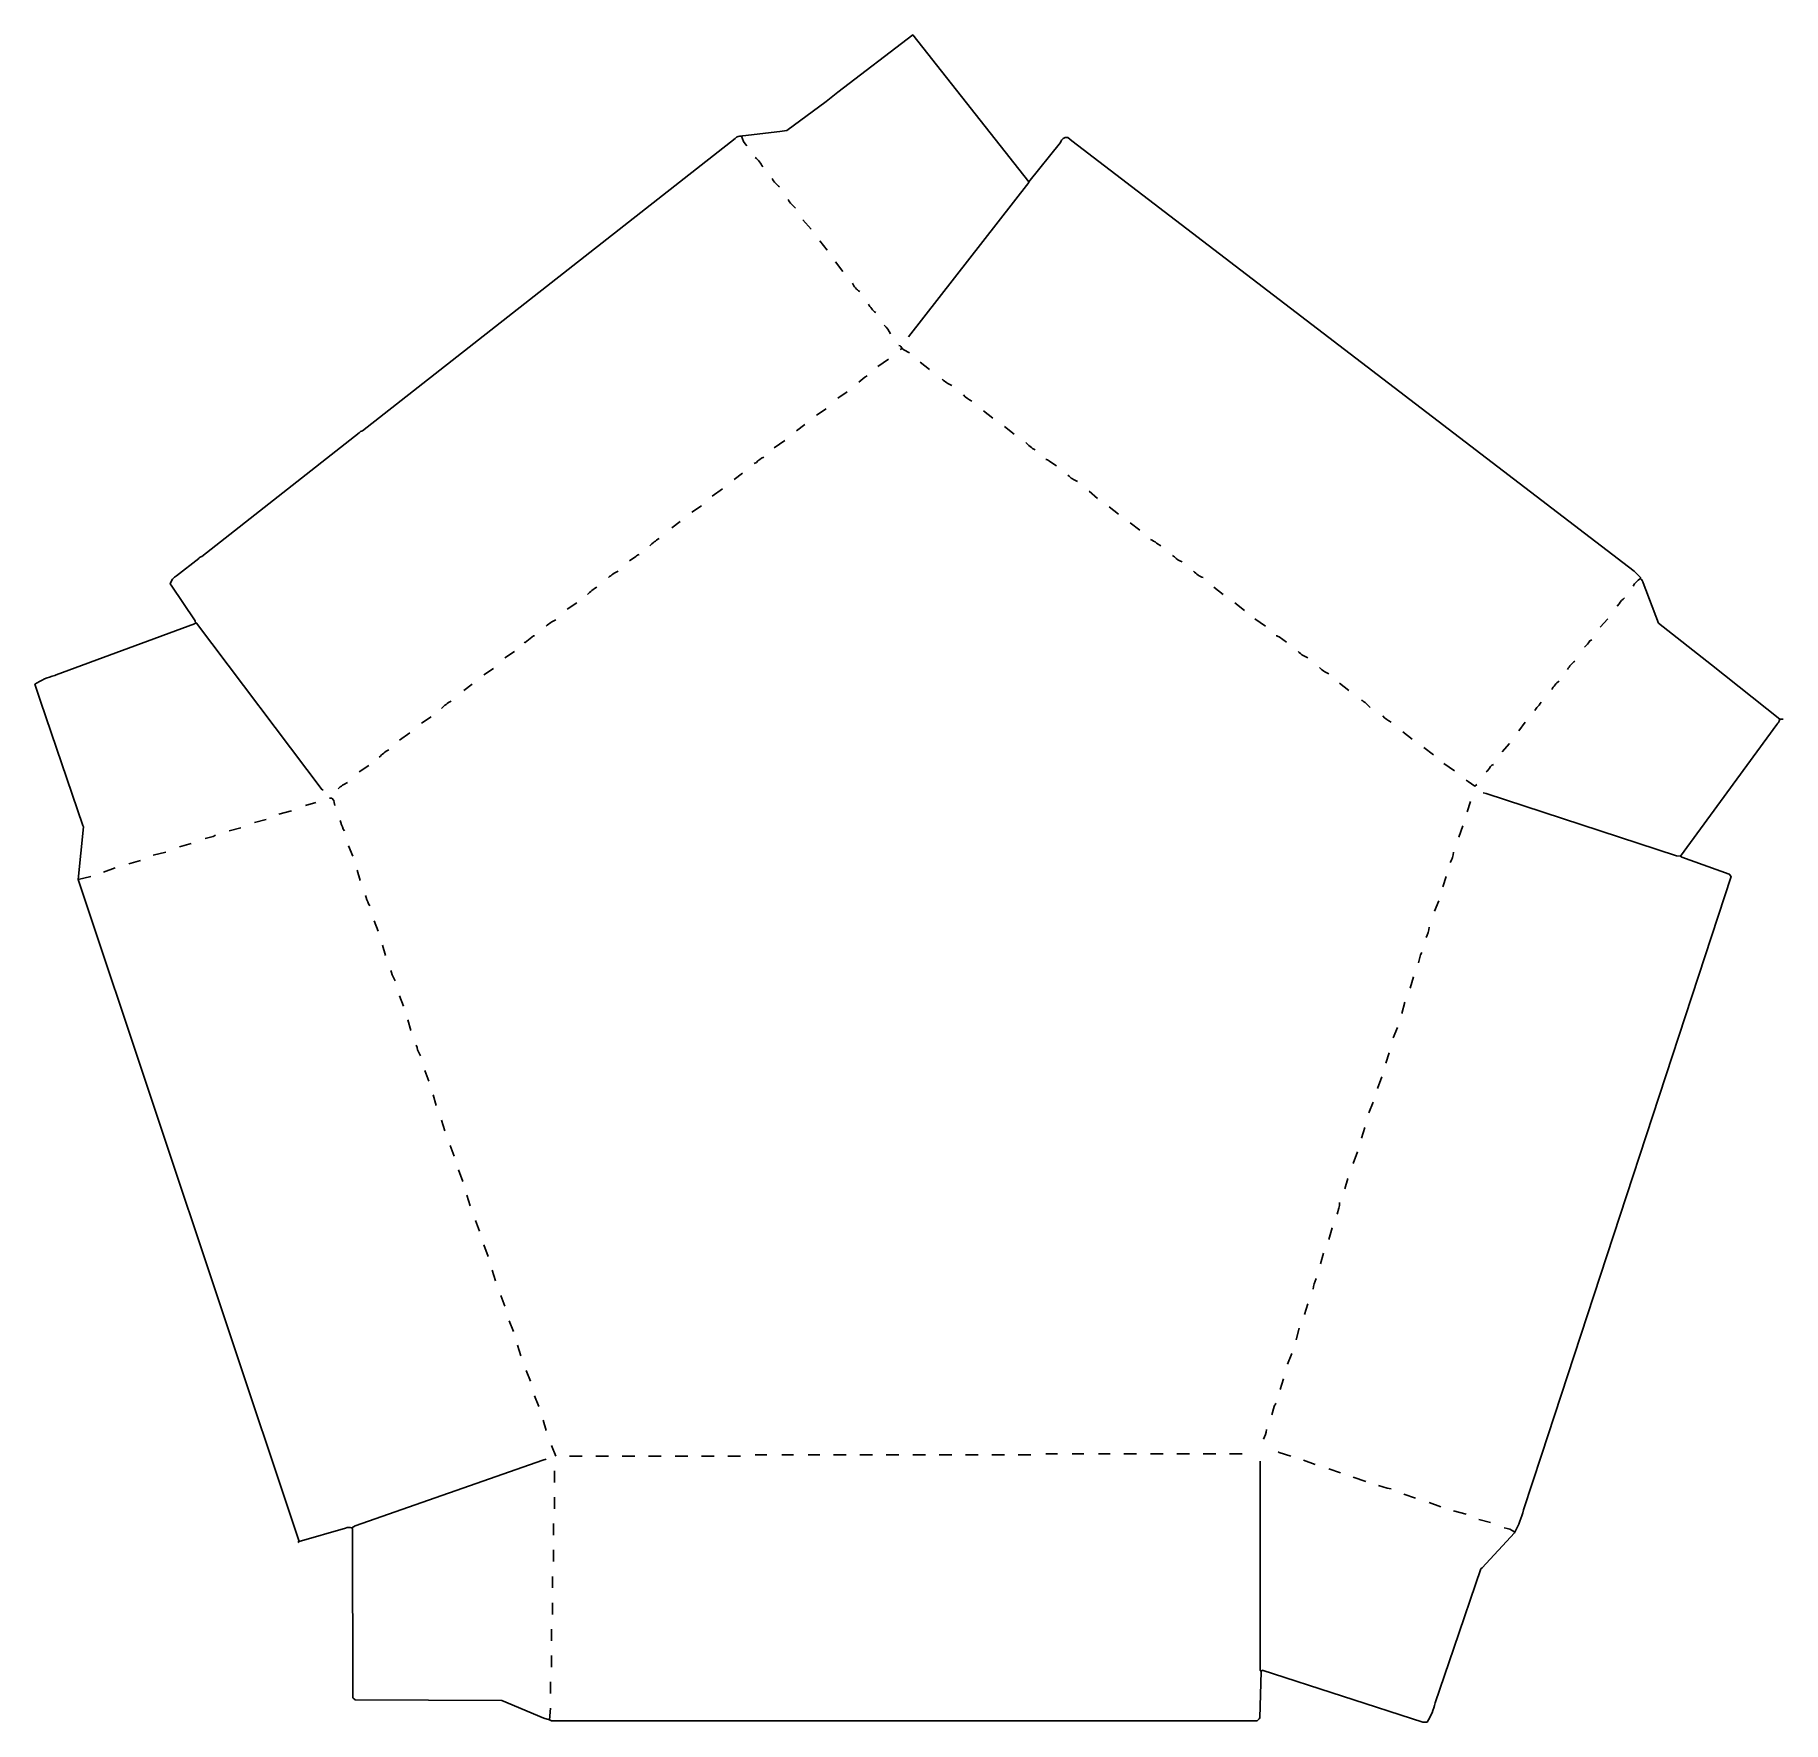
# Model space of a CAD drawing. Extents: x 86 to 1741, y 85 to 1683.
import ezdxf

# ---------------------------------------------------------------- set-up
doc = ezdxf.new("R2010")
doc.units = 0
doc.layers.get('0').update_dxf_attribs({"linetype": 'CONTINUOUS'})

msp = doc.modelspace()

# ---------------------------------------------------------------- linework, layer by layer
at = {"color": 250, "linetype": 'CONTINUOUS'}
for points in [[(359, 968), (358, 968), (239, 1126), (238, 1126), (237.7, 1127.9), (214.8, 1161.9), (214, 1163, -0.200889), (220.1, 1170.8), (241, 1187, -0.184026), (244, 1189), (393, 1306, -0.184026), (396, 1308), (749, 1585, -0.281488), (755, 1587), (756.067568, 1587.594595), (791.053846, 1591.569231), (797.946154, 1592.430769), (835, 1620), (846.1, 1628.8), (917, 1683), (1027, 1544)], [(760, 1578, -0.142772), (755, 1587)], [(1741, 1035), (1738, 1035), (1673.195122, 1086.243902), (1623, 1126), (1608.7, 1163.9, 0.125579), (1606, 1168), (1606, 1169), (1600, 1175), (1067.804878, 1582.756098), (1063.82, 1585.76, 0.395736), (1056.8, 1581.1), (1027, 1544), (1026.8, 1543.1), (913, 1397)], [(775, 1558, 0.08849), (768, 1567)], [(791, 1539, -0.127151), (784, 1547)], [(806, 1519, -0.079019), (799, 1527)], [(867, 1440, -0.195349), (860, 1448)], [(882, 1420, -0.079019), (875, 1428)], [(896, 1400, 0.079216), (890, 1408)], [(914, 1382, -0.076478), (907, 1386, 0.226662), (904, 1389)], [(866, 1354, -0.072465), (874, 1360)], [(954, 1351, -0.103229), (945, 1357)], [(973, 1336, -0.079216), (965, 1342)], [(1033, 1290, -0.08849), (1024, 1297)], [(767, 1277), (769, 1278, -0.136482), (776, 1283)], [(1053, 1275), (1045.82, 1279.76, 0.104338), (1043, 1281)], [(1073, 1260, -0.103229), (1064, 1266)], [(668, 1199, -0.070414), (677, 1206)], [(1152, 1199), (1147.82, 1201.76, 0.0952), (1142, 1205)], [(649, 1185), (655, 1189, -0.184026), (658, 1191)], [(1172, 1184, -0.155848), (1164.804878, 1188.756098), (1163, 1190)], [(609, 1153, -0.070414), (618, 1160)], [(629, 1169, -0.081217), (638, 1175)], [(1192, 1169, -0.126084), (1183, 1175)], [(1599, 1161, -0.098559), (1606, 1168)], [(1584, 1142), (1585.8, 1144.1, -0.078461), (1591, 1150)], [(336, 256), (127, 883), (132, 933), (131.3, 934.1), (91.3, 1052.1), (86, 1068, -0.087505), (104.9, 1076.3), (106.1, 1076.8), (236.9, 1125.2), (238, 1126)], [(570, 1123, -0.07708), (579, 1129)], [(1271, 1108), (1263.82, 1112.76, 0.104338), (1261, 1114)], [(1553, 1103, 0.076982), (1558, 1109), (1560, 1110)], [(1291, 1093, -0.103229), (1282, 1099)], [(1311, 1078, -0.126084), (1302, 1084)], [(1537, 1082, -0.098051), (1544, 1090)], [(1522, 1063, -0.098051), (1529, 1071)], [(471, 1045, -0.098843), (480, 1052)], [(1350, 1046, 0.079019), (1342, 1053)], [(1506, 1043), (1508, 1046, 0.09902), (1512, 1051)], [(1370, 1032, -0.079216), (1362, 1038)], [(1644, 905), (1735, 1030), (1736, 1031, 0.120666), (1738, 1035)], [(412, 999, -0.070414), (421, 1006)], [(1460, 985, 0.083767), (1464, 990, -0.205258), (1467, 992)], [(373, 969, -0.081217), (382, 975)], [(1247, 133), (1248, 134), (1400, 85), (1404, 85, 0.090711), (1411.7, 103.1), (1429.3, 154.9), (1455, 230), (1456, 231), (1486.8, 264.1), (1487, 265, 0.063585), (1495.3, 285.9), (1512.3, 337.9), (1692, 886), (1690, 888), (1645.1, 904.2), (1644, 905), (1640.076923, 905.384615), (1459.911765, 964.647059), (1457, 965)], [(379, 929, -0.084978), (375.7, 936.9), (375, 939)], [(247, 922, 0.098611), (257, 925)], [(403, 858, -0.084978), (399.7, 865.9), (399, 868)], [(1403, 828, 0.109251), (1406, 838)], [(1396, 804, -0.098611), (1399, 814)], [(427, 787, -0.084978), (423.7, 794.9), (423, 797)], [(451, 716, -0.084978), (447.7, 723.9), (447, 726)], [(1319, 566), (1320.3, 571.9, 0.203204), (1321, 577)], [(1296, 495, -0.098611), (1299, 505)], [(1249, 353, 0.085094), (1252, 362)], [(335, 255), (336, 256), (380.088235, 268.647059, -0.18976), (386, 269), (389, 271), (566.9, 333.2), (570, 334)], [(386, 269), (386.503125, 267.996914), (387, 108), (389, 106), (527.996454, 105.503597), (567.9, 88.8), (573, 87), (573.9, 86.8), (575, 86), (1243, 86, 0.086785), (1245.511616, 89.0111), (1247, 133), (1246, 134), (1246, 332)], [(1487, 265, 0.126966), (1477, 269)]]:
    msp.add_lwpolyline(points, format="xyb", dxfattribs=at)
for points in [[(821, 1499), (813, 1508)], [(836, 1479), (829, 1488)], [(851, 1459), (844, 1468)], [(884, 1369), (894, 1376)], [(905, 1385), (907, 1386)], [(933, 1366), (924, 1373)], [(846, 1339), (855, 1345)], [(826, 1323), (835, 1329)], [(993, 1320), (984, 1327)], [(807, 1308), (815, 1314)], [(1013, 1305), (1004, 1312)], [(786, 1292), (796, 1299)], [(748, 1262), (756, 1268)], [(727, 1246), (737, 1253)], [(1092, 1244), (1084, 1251)], [(708, 1231), (717, 1237)], [(1112, 1229), (1103, 1236)], [(689, 1216), (697, 1222)], [(1132, 1214), (1123, 1221)], [(1211, 1153), (1202, 1160)], [(590, 1139), (599, 1145)], [(1231, 1138), (1222, 1145)], [(1251, 1123), (1241, 1130)], [(1568, 1122), (1575, 1130)], [(549, 1108), (550, 1107.5), (558, 1114), (559, 1114)], [(531, 1093), (540, 1099)], [(511, 1077), (520, 1083)], [(492, 1062), (500, 1068)], [(1330, 1062), (1321, 1069)], [(452, 1031), (461, 1037)], [(1491, 1024), (1497, 1032)], [(431, 1015), (441, 1022)], [(1390, 1016), (1381, 1023)], [(1475, 1004), (1482, 1012)], [(1410, 1001), (1401, 1008)], [(1430, 986), (1420, 993)], [(393, 985), (402, 991)], [(1441, 977), (1442.82, 975.76), (1449.2, 971.6), (1451, 973)], [(370, 953), (369.3, 956.1), (369, 958), (367, 960), (365, 960)], [(317, 945), (329, 948)], [(342, 953), (352, 956)], [(1442, 947), (1445, 957)], [(270, 929), (281, 932)], [(294, 937), (305, 940)], [(1434, 923), (1438, 934)], [(223, 914), (234, 917)], [(387, 905), (383, 915)], [(151, 890), (162, 894)], [(175, 898), (186, 901)], [(127, 883), (139, 886)], [(394, 882), (391, 892)], [(1419, 876), (1422, 886)], [(411, 834), (407, 844)], [(418, 811), (415, 821)], [(1388, 780), (1391, 791)], [(435, 763), (431, 773)], [(1380, 756), (1383, 767)], [(442, 740), (439, 750)], [(1372, 733), (1376, 743)], [(1365, 709), (1368, 719)], [(459, 692), (455, 702)], [(466, 669), (463, 679)], [(1349, 662), (1353, 672)], [(474, 645), (471, 655)], [(1342, 638), (1345, 648)], [(483, 621), (479, 631)], [(491, 597), (487, 608)], [(1326, 590), (1329, 600)], [(498, 574), (495, 584)], [(507, 550), (503, 560)], [(1311, 542), (1314, 553)], [(515, 526), (511, 537)], [(1303, 519), (1306, 529)], [(522, 503), (519, 513)], [(531, 479), (527, 489)], [(1288, 471), (1291, 481)], [(539, 455), (535, 465)], [(1280, 447), (1283, 458)], [(546, 432), (543, 442)], [(1272, 424), (1276, 434)], [(555, 408), (551, 418)], [(1265, 400), (1268, 410)], [(563, 384), (559, 394)], [(570, 361), (567, 371)], [(579, 337), (575, 347)], [(592, 337), (604, 337)], [(617, 337), (629, 337)], [(642, 337), (654, 337)], [(667, 337), (679, 337)], [(768, 338), (779, 338)], [(793, 338), (804, 338)], [(818, 338), (829, 338)], [(842, 338), (854, 338)], [(867, 338), (879, 338)], [(892, 338), (904, 338)], [(917, 338), (929, 338)], [(942, 338), (954, 338)], [(1043, 339), (1054, 339)], [(1068, 339), (1079, 339)], [(1093, 339), (1104, 339)], [(1117, 339), (1129, 339)], [(1142, 339), (1154, 339)], [(1167, 339), (1179, 339)], [(1192, 339), (1204, 339)], [(1217, 339), (1229, 339)], [(1298, 329), (1287, 333)], [(578, 312), (578, 323)], [(1322, 321), (1311, 325)], [(1370, 306), (1366.076923, 306.384615), (1358, 309)], [(1393, 297), (1382, 301)], [(1417, 289), (1406, 293)], [(1441, 282), (1429, 285)], [(577, 262), (577, 273)], [(1464, 274), (1453, 277)], [(576, 212), (576, 223)], [(575, 162), (575, 173)], [(575, 137), (575, 148)], [(574, 112), (574, 123)], [(573, 87), (574, 98)]]:
    msp.add_lwpolyline(points, dxfattribs=at)
at = {"color": 27, "linetype": 'CONTINUOUS'}
for points in [[(198, 906), (210, 909)], [(1357, 685), (1361, 696)], [(1334, 614), (1338, 625)], [(1275, 337), (1264.1, 340.3), (1263, 341)], [(1346, 313), (1334, 317)]]:
    msp.add_lwpolyline(points, dxfattribs=at)
at = {"color": 247, "linetype": 'CONTINUOUS'}
for points in [[(1426, 899, 0.084895), (1429, 909)], [(1257, 376), (1259.352941, 383.911765, -0.10563), (1261, 387)]]:
    msp.add_lwpolyline(points, format="xyb", dxfattribs=at)
for points in [[(1411, 853), (1415, 863)], [(576, 187), (576, 198)]]:
    msp.add_lwpolyline(points, dxfattribs=at)
at = {"color": 197, "linetype": 'CONTINUOUS'}
for points in [[(692, 337), (704, 337)], [(577, 237), (577, 248)]]:
    msp.add_lwpolyline(points, dxfattribs=at)
at = {"color": 251, "linetype": 'CONTINUOUS'}
for points in [[(717, 337), (729, 337)], [(742, 337), (754, 337)], [(967, 338), (979, 338)], [(992, 338), (1004, 338)], [(1017, 338), (1029, 338)]]:
    msp.add_lwpolyline(points, dxfattribs=at)
at = {"color": 37, "linetype": 'CONTINUOUS'}
msp.add_lwpolyline([(578, 287), (578, 298)], dxfattribs=at)

doc.saveas('drawing.dxf')
